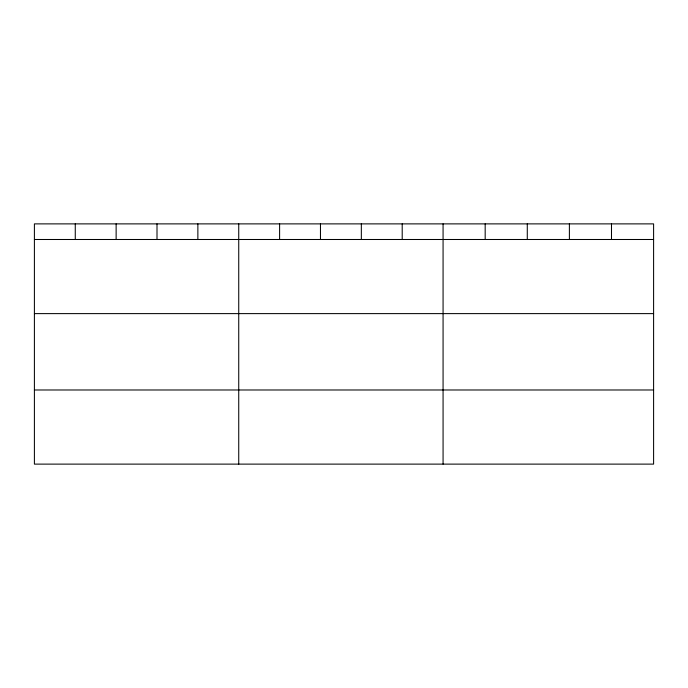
<?xml version="1.0" encoding="UTF-8"?>
<svg xmlns="http://www.w3.org/2000/svg" width="688" height="688" viewBox="0 0 688 688"><rect width="100%" height="100%" fill="white"/><g stroke="black" fill="none" stroke-linecap="round" stroke-linejoin="round"><path stroke-width="1.03" d="M653.6 313.616L653.6 223.884L34.4 223.884L34.4 464.116L653.6 464.116L653.6 313.616L34.4 313.616M34.4 239.493L653.6 239.493M34.4 389.984L653.6 389.984M611.494 223.884L611.494 239.493M569.389 223.884L569.389 239.493M527.283 223.884L527.283 239.493M485.178 223.884L485.178 239.493M443.072 223.884L443.072 464.116M402.205 223.884L402.205 239.493M361.338 223.884L361.338 239.493M320.47 223.884L320.47 239.493M279.603 223.884L279.603 239.493M238.736 223.884L238.736 464.116M197.869 223.884L197.869 239.493M157.002 223.884L157.002 239.493M116.134 223.884L116.134 239.493M75.267 223.884L75.267 239.493"/></g></svg>
